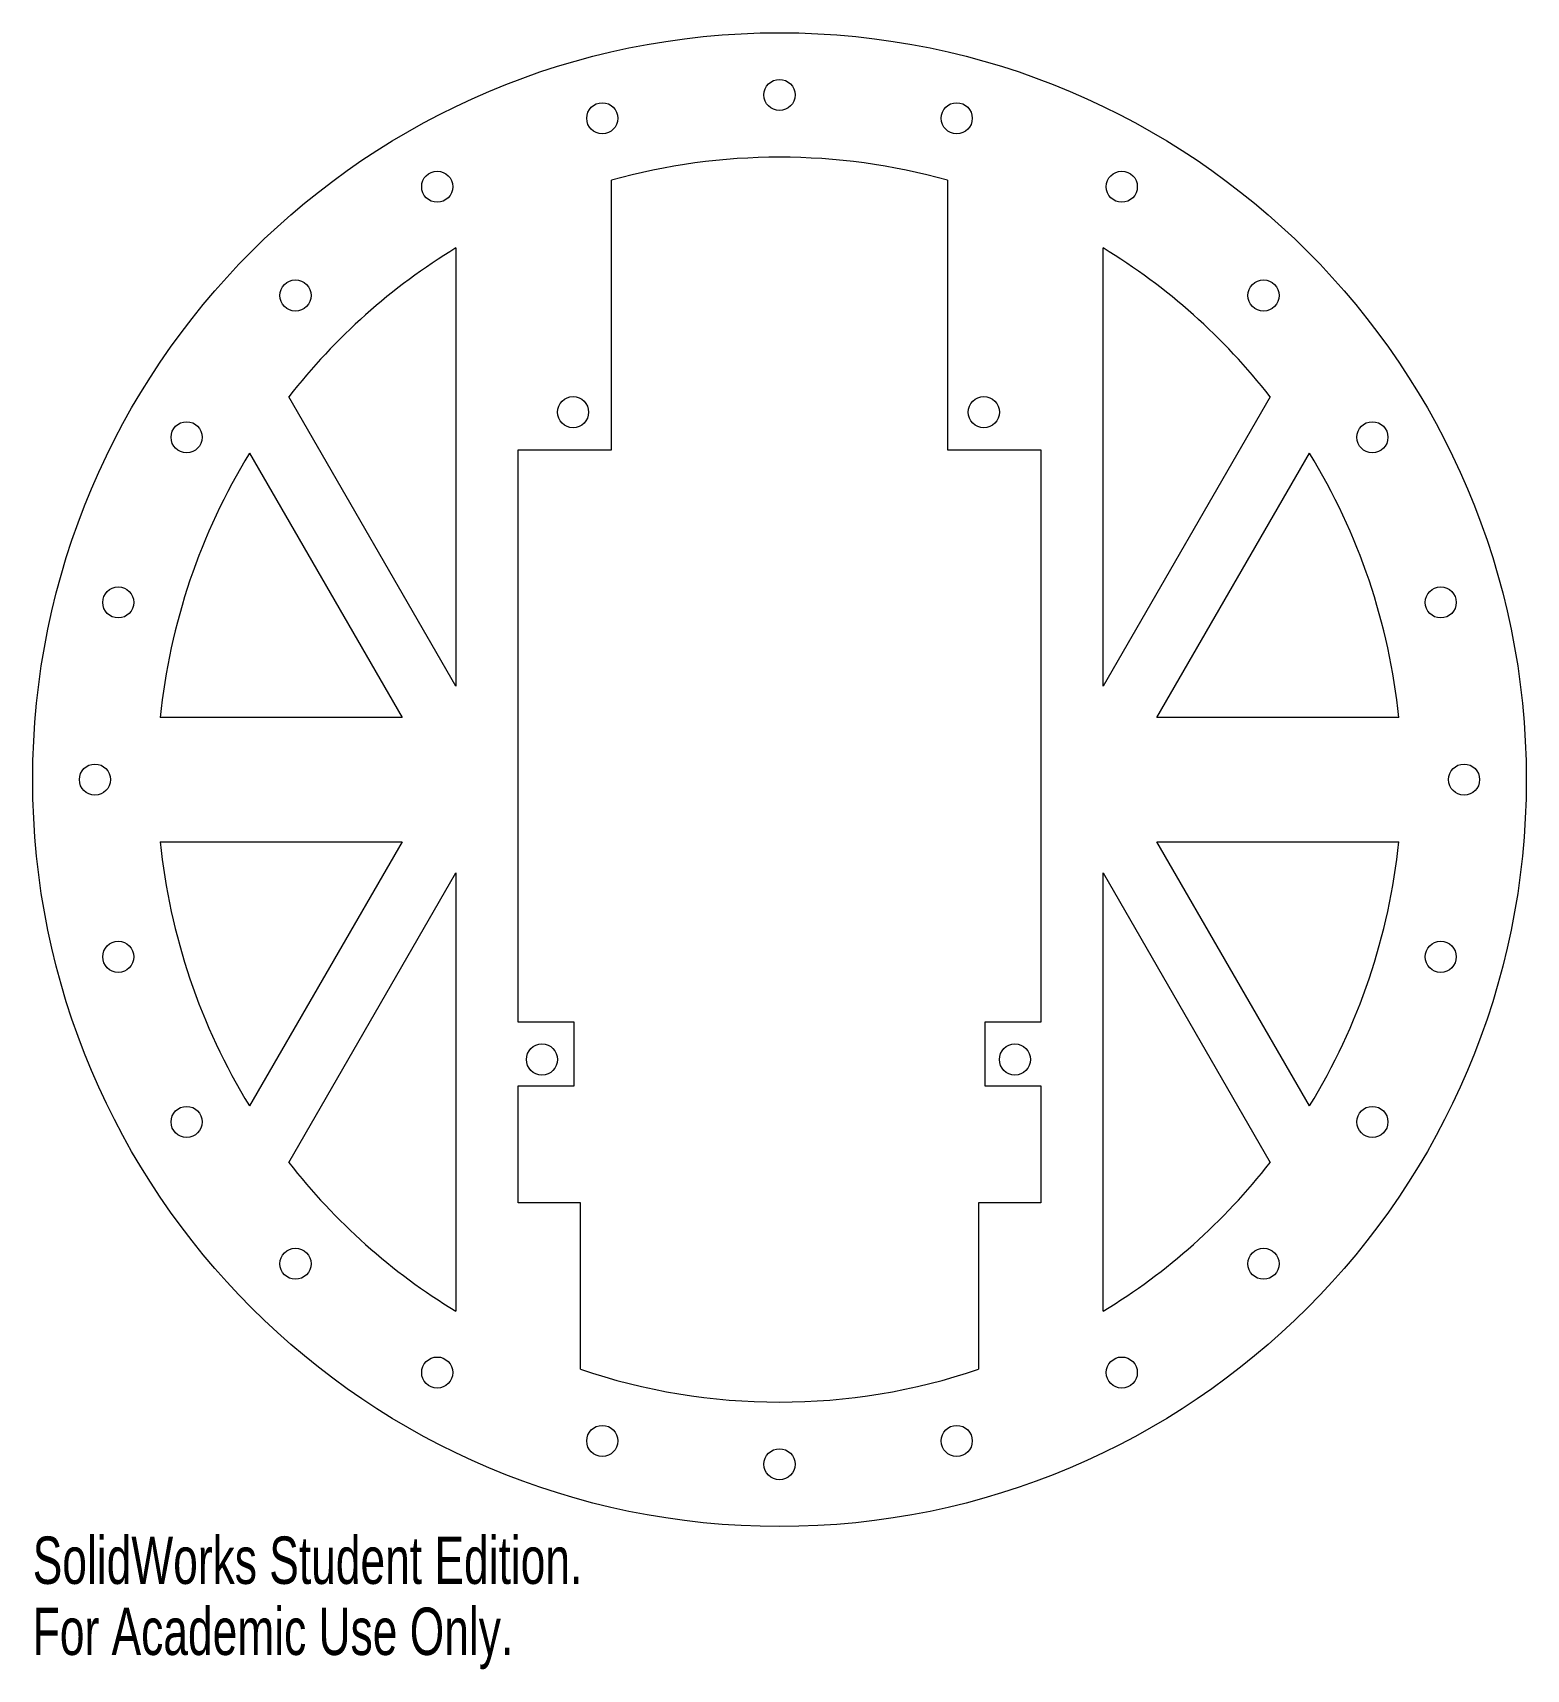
# Model space of a CAD drawing. Header units: inches. Extents: x -3 to 3, y -3.57 to 3.
import ezdxf

# ---------------------------------------------------------------- set-up
doc = ezdxf.new("R2010")
doc.units = ezdxf.units.IN
doc.header["$MEASUREMENT"] = 0
doc.styles.add('SLDTEXTSTYLE0', font='TXT', dxfattribs={"width": 0.7})

msp = doc.modelspace()

# ---------------------------------------------------------------- linework, layer by layer
at = {"color": 7, "linetype": 'Continuous', "lineweight": 15}
for p, q in [((-0.675, 1.3245), (-0.675, 2.4072)), ((0.675, 2.4072), (0.675, 1.3245)), ((-1.3, 2.1354), (-1.3, 0.375)), ((1.3, 0.375), (1.3, 2.1354)), ((-1.3, 0.375), (-1.9712, 1.5376)), ((1.9712, 1.5376), (1.3, 0.375)), ((-1.05, 1.3245), (-0.675, 1.3245)), ((-1.05, -0.974), (-1.05, 1.3245)), ((0.675, 1.3245), (1.05, 1.3245)), ((1.05, 1.3245), (1.05, -0.974)), ((-2.1289, 1.3107), (-1.5165, 0.25)), ((1.5165, 0.25), (2.1289, 1.3107)), ((-1.5165, 0.25), (-2.4875, 0.25)), ((2.4875, 0.25), (1.5165, 0.25)), ((-2.4875, -0.25), (-1.5165, -0.25)), ((-1.5165, -0.25), (-2.1289, -1.3107)), ((1.5165, -0.25), (2.4875, -0.25)), ((2.1289, -1.3107), (1.5165, -0.25)), ((-1.9712, -1.5376), (-1.3, -0.375)), ((-1.3, -0.375), (-1.3, -2.1354)), ((1.3, -2.1354), (1.3, -0.375)), ((1.3, -0.375), (1.9712, -1.5376)), ((-0.825, -0.974), (-1.05, -0.974)), ((-0.825, -1.2305), (-0.825, -0.974)), ((0.825, -0.974), (0.825, -1.2305)), ((1.05, -0.974), (0.825, -0.974)), ((-1.05, -1.2305), (-0.825, -1.2305)), ((-1.05, -1.7), (-1.05, -1.2305)), ((0.825, -1.2305), (1.05, -1.2305)), ((1.05, -1.2305), (1.05, -1.7)), ((-0.8, -1.7), (-1.05, -1.7)), ((-0.8, -2.3685), (-0.8, -1.7)), ((0.8, -1.7), (0.8, -2.3685)), ((1.05, -1.7), (0.8, -1.7))]:
    msp.add_line(p, q, dxfattribs=at)
for centre, radius in [((0, 0), 3), ((0, 2.75), 0.0625), ((-0.7118, 2.6563), 0.0625), ((0.7118, 2.6563), 0.0625), ((-1.375, 2.3816), 0.0625), ((1.375, 2.3816), 0.0625), ((-1.9445, 1.9445), 0.0625), ((1.9445, 1.9445), 0.0625), ((-0.8292, 1.4759), 0.0625), ((0.8208, 1.4759), 0.0625), ((-2.3816, 1.375), 0.0625), ((2.3816, 1.375), 0.0625), ((-2.6563, 0.7118), 0.0625), ((2.6563, 0.7118), 0.0625), ((-2.75, 0), 0.0625), ((2.75, 0), 0.0625), ((-2.6563, -0.7118), 0.0625), ((2.6563, -0.7118), 0.0625), ((-0.9542, -1.1241), 0.0625), ((0.9458, -1.1241), 0.0625), ((-2.3816, -1.375), 0.0625), ((2.3816, -1.375), 0.0625), ((-1.9445, -1.9445), 0.0625), ((1.9445, -1.9445), 0.0625), ((-1.375, -2.3816), 0.0625), ((1.375, -2.3816), 0.0625), ((-0.7118, -2.6563), 0.0625), ((0.7118, -2.6563), 0.0625), ((0, -2.75), 0.0625)]:
    msp.add_circle(centre, radius, dxfattribs=at)
for start, end in [(74.33573, 105.66427), (121.33225, 142.04491), (37.95509, 58.66775), (148.38105, 174.26083), (5.73917, 31.61895), (185.73917, 211.61895), (328.38105, 354.26083), (217.95509, 238.66775), (301.33225, 322.04491), (251.33708, 288.66292)]:
    msp.add_arc((0, 0), 2.5, start, end, dxfattribs=at)

# ---------------------------------------------------------------- texts
at = {"color": 7, "linetype": 'Continuous', "char_height": 0.1903, "attachment_point": 1, "style": 'SLDTEXTSTYLE0'}
for s, insert in [('SolidWorks Student Edition.', (-3, -3.0401)), ('For Academic Use Only.', (-3, -3.3256))]:
    msp.add_mtext(s, dxfattribs=dict(at, insert=insert))

doc.saveas('drawing.dxf')
